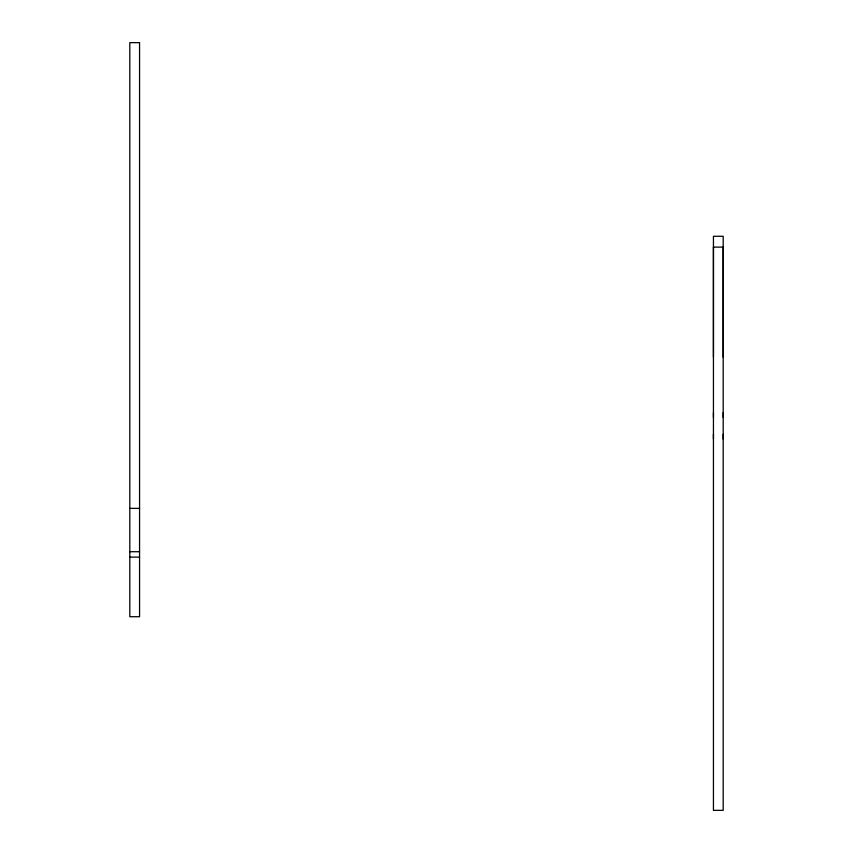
<?xml version="1.0" encoding="UTF-8"?>
<svg xmlns="http://www.w3.org/2000/svg" width="853" height="853" viewBox="0 0 853 853"><rect width="100%" height="100%" fill="white"/><g stroke="black" fill="none" stroke-linecap="round" stroke-linejoin="round"><path stroke-width="1.28" d="M129.805 508.377L139.561 508.377M129.805 551.71L139.561 551.71M129.805 557.126L139.561 557.126M723.195 357.29L723.195 236.281L713.439 236.281L713.439 357.29M723.195 412.596L723.195 417.469M723.195 434.262L723.195 439.135M713.439 412.596L713.439 417.469M713.439 434.262L713.439 439.135M713.439 247.114L713.439 810.35L723.195 810.35L723.195 247.114L713.439 247.114M139.561 42.65L129.805 42.65L129.805 616.719L139.561 616.719L139.561 42.65"/></g></svg>
